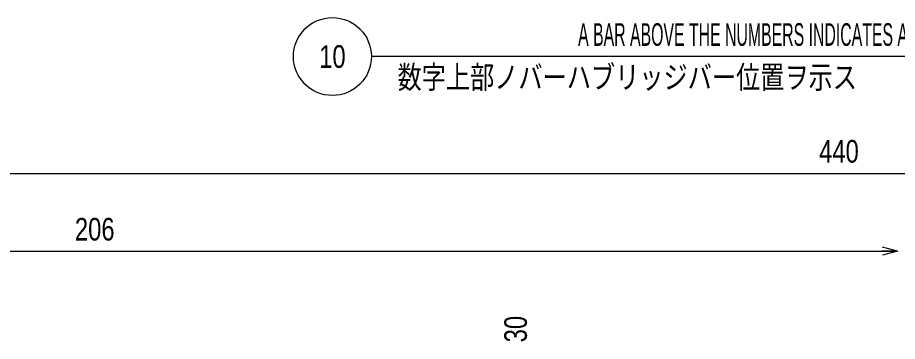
# Model space of a CAD drawing. Header units: millimetres. Extents: x 7 to 587, y 2 to 418.
# Drawn here: x 204.6 to 317.5, y 273.4 to 315 of the extents above; entities that cross this region are included whole.
import ezdxf
from ezdxf.enums import TextEntityAlignment as Align

# ---------------------------------------------------------------- set-up
doc = ezdxf.new("R2010")
doc.units = ezdxf.units.MM
doc.layers.add('GR1_15', color=7, linetype='Continuous')
doc.layers.add('GR1_16', color=7, linetype='Continuous')
doc.styles.add('HG丸ｺﾞｼｯｸM-PRO', font='')
doc.styles.get('HG丸ｺﾞｼｯｸM-PRO').set_extended_font_data('HG丸ｺﾞｼｯｸM-PRO')

# ---------------------------------------------------------------- blocks, each defined once
blk = doc.blocks.new('FXTIP_ARROW_E')
at = {"color": 0, "linetype": 'Continuous', "lineweight": -2}
for q in [(-1, 0), (-0.966, 0.259), (-0.966, -0.259)]:
    blk.add_line((0, 0), q, dxfattribs=at)

msp = doc.modelspace()

# ---------------------------------------------------------------- linework, layer by layer
at = {"layer": 'GR1_15', "color": 4, "linetype": 'Continuous', "lineweight": 13}
msp.add_line((375, 310), (250, 310), dxfattribs=at)
msp.add_circle((245, 310), 5, dxfattribs=at)
at = {"layer": 'GR1_16', "color": 4, "linetype": 'Continuous', "lineweight": 13}
for p, q in [((90, 295), (530, 295)), ((111.5, 285), (317.5, 285))]:
    msp.add_line(p, q, dxfattribs=at)

# ---------------------------------------------------------------- block references
at = {"layer": 'GR1_16', "color": 4, "linetype": 'Continuous', "lineweight": 13, "xscale": 2, "yscale": 2, "rotation": 360}
msp.add_blockref('FXTIP_ARROW_E', (317.5, 285), dxfattribs=at)

# ---------------------------------------------------------------- texts
at = {"layer": 'GR1_15', "color": 3, "linetype": 'Continuous', "lineweight": 35, "style": 'HG丸ｺﾞｼｯｸM-PRO', "width": 0.522206}
msp.add_text('A BAR ABOVE THE NUMBERS INDICATES A PLUG-IN\u3000BRIDGE LOCATION', height=2.9091, dxfattribs=at).set_placement((312.5, 310.5), align=Align.BOTTOM_CENTER)
at = {"layer": 'GR1_15', "color": 3, "linetype": 'Continuous', "lineweight": 35, "style": 'HG丸ｺﾞｼｯｸM-PRO', "width": 0.784542}
msp.add_text('10', height=2.909, rotation=0, dxfattribs=at).set_placement((245, 310), align=Align.MIDDLE_CENTER)
at = {"layer": 'GR1_15', "color": 3, "linetype": 'Continuous', "lineweight": 35, "style": 'HG丸ｺﾞｼｯｸM-PRO', "width": 0.781842}
msp.add_text('数字上部ノバーハブリッジバー位置ヲ示ス', height=2.9091, dxfattribs=at).set_placement((253.36, 307.35), align=Align.MIDDLE_LEFT)
at = {"layer": 'GR1_16', "color": 3, "linetype": 'Continuous', "lineweight": 35, "style": 'HG丸ｺﾞｼｯｸM-PRO', "width": 0.784542}
for s, p in [('440', (310, 295.5)), ('206', (214.5, 285.5))]:
    msp.add_text(s, height=2.909, rotation=0, dxfattribs=at).set_placement(p, align=Align.BOTTOM_CENTER)
msp.add_text('30', height=2.909, rotation=90, dxfattribs=at).set_placement((268.5, 275), align=Align.MIDDLE_CENTER)

doc.saveas('drawing.dxf')
